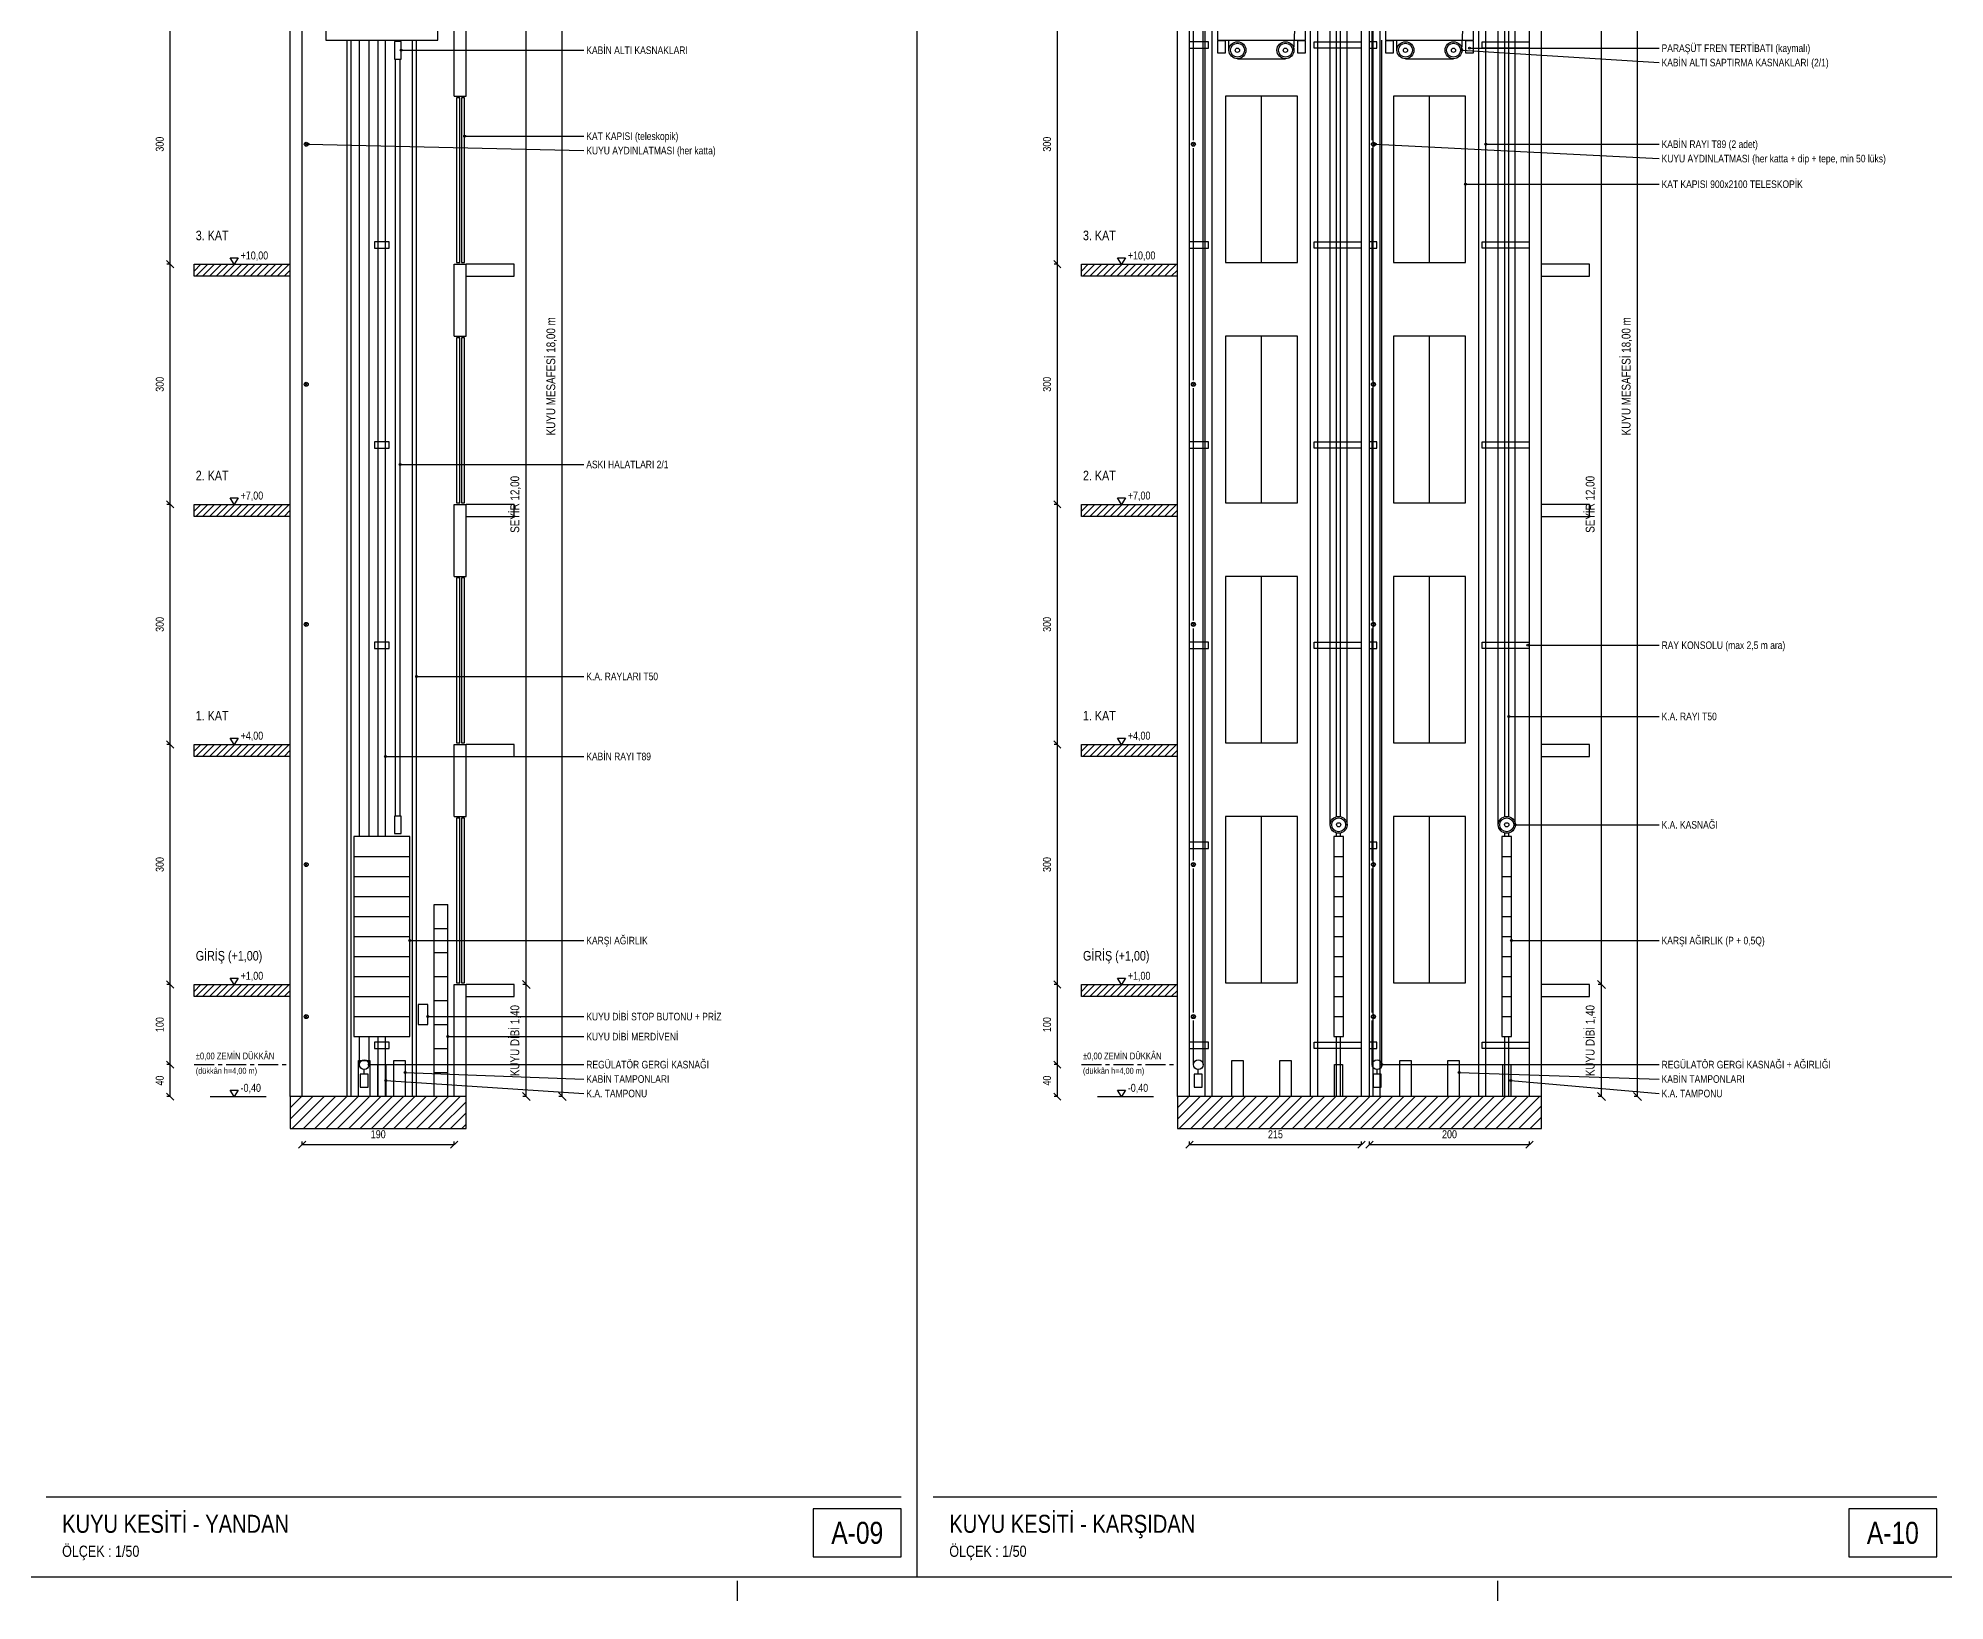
# Model space of a CAD drawing. Header units: centimetres. Extents: x 0 to 13234, y -30 to 2970.
# Drawn here: x 8726 to 11109, y -30 to 1922 of the extents above; entities that cross this region are included whole.
import ezdxf
from ezdxf.enums import TextEntityAlignment as Align

# ---------------------------------------------------------------- set-up
doc = ezdxf.new("R2010")
doc.units = ezdxf.units.CM
doc.linetypes.add('CENTER', pattern=[40, 25, -5, 5, -5])
for name, color, linetype in [('SCOTT-ANTET', 4, 'CONTINUOUS'), ('SCOTT-BASLIK', 5, 'CONTINUOUS'), ('SCOTT-CERCEVE', 7, 'CONTINUOUS'), ('SCOTT-DUVAR', 7, 'CONTINUOUS'), ('SCOTT-EKSEN', 8, 'CENTER'), ('SCOTT-ELEKTRIK', 3, 'CONTINUOUS'), ('SCOTT-HALAT', 6, 'CONTINUOUS'), ('SCOTT-KA', 30, 'CONTINUOUS'), ('SCOTT-KABIN', 5, 'CONTINUOUS'), ('SCOTT-KAPI', 3, 'CONTINUOUS'), ('SCOTT-KOT', 2, 'CONTINUOUS'), ('SCOTT-MOTOR', 6, 'CONTINUOUS'), ('SCOTT-OLCU', 3, 'CONTINUOUS'), ('SCOTT-RAY', 1, 'CONTINUOUS'), ('SCOTT-TARAMA', 8, 'CONTINUOUS'), ('SCOTT-YAZI', 4, 'CONTINUOUS'), ('SCOTT-YUK', 1, 'CONTINUOUS')]:
    doc.layers.add(name, color=color, linetype=linetype)
doc.styles.get("Standard").update_dxf_attribs({"font": 'arial.ttf', "width": 0.8})

msp = doc.modelspace()

# ---------------------------------------------------------------- linework, layer by layer
at = {"layer": 'SCOTT-ANTET'}
for p, q in [((8736.1, 100), (9804.7, 100)), ((9844.7, 100), (11098.7, 100))]:
    msp.add_line(p, q, dxfattribs=at)
for points in [[(9694.7, 25), (9804.7, 25), (9804.7, 85), (9694.7, 85)], [(10988.7, 25), (11098.7, 25), (11098.7, 85), (10988.7, 85)]]:
    msp.add_lwpolyline(points, close=True, dxfattribs=at)
at = {"layer": 'SCOTT-CERCEVE'}
msp.add_line((9824.7, 0), (9824.7, 2970), dxfattribs=at)
for points in [[(0, 0), (13233.7, 0), (13233.7, 2970), (0, 2970)], [(100, 0), (13208.7, 0), (13208.7, 2970), (100, 2970)]]:
    msp.add_lwpolyline(points, close=True, dxfattribs=at)
at = {"layer": 'SCOTT-DUVAR'}
for p, q in [((9041.1, 600), (9041.1, 2400)), ((9056.1, 600), (9056.1, 2400)), ((10149.7, 600), (10149.7, 2400)), ((10164.7, 600), (10164.7, 2400)), ((10379.7, 600), (10379.7, 2400)), ((10389.7, 600), (10389.7, 2400)), ((10589.7, 600), (10589.7, 2400)), ((10604.7, 600), (10604.7, 2400)), ((9246.1, 1850), (9246.1, 1940)), ((9261.1, 1850), (9261.1, 1940)), ((9246.1, 1850), (9261.1, 1850)), ((9246.1, 1550), (9246.1, 1640)), ((9246.1, 1640), (9261.1, 1640)), ((9261.1, 1550), (9261.1, 1640)), ((9246.1, 1550), (9261.1, 1550)), ((9246.1, 1250), (9246.1, 1340)), ((9246.1, 1340), (9261.1, 1340)), ((9261.1, 1250), (9261.1, 1340)), ((9246.1, 1250), (9261.1, 1250)), ((9246.1, 950), (9246.1, 1040)), ((9246.1, 1040), (9261.1, 1040)), ((9261.1, 950), (9261.1, 1040)), ((9246.1, 950), (9261.1, 950)), ((9246.1, 600), (9246.1, 740)), ((9246.1, 740), (9261.1, 740)), ((9261.1, 600), (9261.1, 740))]:
    msp.add_line(p, q, dxfattribs=at)
for points in [[(9041.1, 1625), (8921.1, 1625), (8921.1, 1640), (9041.1, 1640)], [(9261.1, 1625), (9321.1, 1625), (9321.1, 1640), (9261.1, 1640)], [(10149.7, 1625), (10029.7, 1625), (10029.7, 1640), (10149.7, 1640)], [(10604.7, 1625), (10664.7, 1625), (10664.7, 1640), (10604.7, 1640)], [(9041.1, 1325), (8921.1, 1325), (8921.1, 1340), (9041.1, 1340)], [(9261.1, 1325), (9321.1, 1325), (9321.1, 1340), (9261.1, 1340)], [(10149.7, 1325), (10029.7, 1325), (10029.7, 1340), (10149.7, 1340)], [(10604.7, 1325), (10664.7, 1325), (10664.7, 1340), (10604.7, 1340)], [(9041.1, 1025), (8921.1, 1025), (8921.1, 1040), (9041.1, 1040)], [(9261.1, 1025), (9321.1, 1025), (9321.1, 1040), (9261.1, 1040)], [(10149.7, 1025), (10029.7, 1025), (10029.7, 1040), (10149.7, 1040)], [(10604.7, 1025), (10664.7, 1025), (10664.7, 1040), (10604.7, 1040)], [(9041.1, 725), (8921.1, 725), (8921.1, 740), (9041.1, 740)], [(9261.1, 725), (9321.1, 725), (9321.1, 740), (9261.1, 740)], [(10149.7, 725), (10029.7, 725), (10029.7, 740), (10149.7, 740)], [(10604.7, 725), (10664.7, 725), (10664.7, 740), (10604.7, 740)]]:
    msp.add_lwpolyline(points, dxfattribs=at)
for points in [[(9041.1, 560), (9261.1, 560), (9261.1, 600), (9041.1, 600)], [(10149.7, 560), (10604.7, 560), (10604.7, 600), (10149.7, 600)]]:
    msp.add_lwpolyline(points, close=True, dxfattribs=at)
at = {"layer": 'SCOTT-EKSEN'}
for p, q in [((8921.1, 640), (9036.1, 640)), ((10029.7, 640), (10144.7, 640)), ((9600, -30), (9600, -5)), ((10550, -30), (10550, -5))]:
    msp.add_line(p, q, dxfattribs=at)
at = {"layer": 'SCOTT-ELEKTRIK'}
for p, q in [((9059.4, 1788.3), (9062.8, 1791.7)), ((9059.4, 1791.7), (9062.8, 1788.3)), ((10168, 1788.3), (10171.4, 1791.7)), ((10168, 1791.7), (10171.4, 1788.3)), ((10393, 1788.3), (10396.4, 1791.7)), ((10393, 1791.7), (10396.4, 1788.3)), ((9059.4, 1488.3), (9062.8, 1491.7)), ((9059.4, 1491.7), (9062.8, 1488.3)), ((10168, 1488.3), (10171.4, 1491.7)), ((10168, 1491.7), (10171.4, 1488.3)), ((10393, 1488.3), (10396.4, 1491.7)), ((10393, 1491.7), (10396.4, 1488.3)), ((9059.4, 1188.3), (9062.8, 1191.7)), ((9059.4, 1191.7), (9062.8, 1188.3)), ((10168, 1188.3), (10171.4, 1191.7)), ((10168, 1191.7), (10171.4, 1188.3)), ((10393, 1188.3), (10396.4, 1191.7)), ((10393, 1191.7), (10396.4, 1188.3)), ((9059.4, 888.3), (9062.8, 891.7)), ((9059.4, 891.7), (9062.8, 888.3)), ((10168, 888.3), (10171.4, 891.7)), ((10168, 891.7), (10171.4, 888.3)), ((10393, 888.3), (10396.4, 891.7)), ((10393, 891.7), (10396.4, 888.3)), ((9059.4, 698.3), (9062.8, 701.7)), ((9059.4, 701.7), (9062.8, 698.3)), ((10168, 698.3), (10171.4, 701.7)), ((10168, 701.7), (10171.4, 698.3)), ((10393, 698.3), (10396.4, 701.7)), ((10393, 701.7), (10396.4, 698.3))]:
    msp.add_line(p, q, dxfattribs=at)
msp.add_lwpolyline([(9201.1, 690), (9213.1, 690), (9213.1, 715), (9201.1, 715)], close=True, dxfattribs=at)
for centre in [(9061.1, 1790), (10169.7, 1790), (10394.7, 1790), (9061.1, 1490), (10169.7, 1490), (10394.7, 1490), (9061.1, 1190), (10169.7, 1190), (10394.7, 1190), (9061.1, 890), (10169.7, 890), (10394.7, 890), (9061.1, 700), (10169.7, 700), (10394.7, 700)]:
    msp.add_circle(centre, 2.5, dxfattribs=at)
at = {"layer": 'SCOTT-HALAT'}
for p, q in [((10181.8, 640), (10181.8, 2355)), ((10295.3, 1907.4), (10316.6, 2349)), ((10340.6, 939.6), (10340.6, 2349)), ((10505.3, 1907.4), (10526.6, 2349)), ((10550.6, 939.6), (10550.6, 2349)), ((10361.8, 939.6), (10361.8, 2310)), ((10571.8, 939.6), (10571.8, 2310)), ((10169.8, 1795), (10169.8, 2085)), ((10393.2, 1795), (10393.2, 2085)), ((9127.6, 925), (9127.6, 1920)), ((9139.6, 925), (9139.6, 1920)), ((10214.1, 1907.4), (10214.1, 1920)), ((10405.2, 640), (10405.2, 1920)), ((10424.1, 1907.4), (10424.1, 1920)), ((9172.6, 950.6), (9172.6, 1896.4)), ((9178.6, 950.6), (9178.6, 1896.4)), ((10224.7, 1896.8), (10284.7, 1896.8)), ((10434.7, 1896.8), (10494.7, 1896.8)), ((10169.8, 1495), (10169.8, 1785)), ((10393.2, 1495), (10393.2, 1785)), ((10169.8, 1195), (10169.8, 1485)), ((10393.2, 1195), (10393.2, 1485)), ((10169.8, 895), (10169.8, 1185)), ((10393.2, 895), (10393.2, 1185)), ((10169.8, 705), (10169.8, 885)), ((10393.2, 705), (10393.2, 885)), ((10169.8, 640), (10169.8, 695)), ((10393.2, 640), (10393.2, 695)), ((9127.6, 640), (9127.6, 675)), ((9139.6, 640), (9139.6, 675))]:
    msp.add_line(p, q, dxfattribs=at)
at = {"layer": 'SCOTT-KA'}
for p, q in [((9120.6, 900), (9190.6, 900)), ((10345.2, 900), (10357.2, 900)), ((10555.2, 900), (10567.2, 900)), ((9120.6, 875), (9190.6, 875)), ((10345.2, 875), (10357.2, 875)), ((10555.2, 875), (10567.2, 875)), ((9120.6, 850), (9190.6, 850)), ((10345.2, 850), (10357.2, 850)), ((10555.2, 850), (10567.2, 850)), ((9120.6, 825), (9190.6, 825)), ((10345.2, 825), (10357.2, 825)), ((10555.2, 825), (10567.2, 825)), ((9120.6, 800), (9190.6, 800)), ((10345.2, 800), (10357.2, 800)), ((10555.2, 800), (10567.2, 800)), ((9120.6, 775), (9190.6, 775)), ((10345.2, 775), (10357.2, 775)), ((10555.2, 775), (10567.2, 775)), ((9120.6, 750), (9190.6, 750)), ((10345.2, 750), (10357.2, 750)), ((10555.2, 750), (10567.2, 750)), ((9120.6, 725), (9190.6, 725)), ((10345.2, 725), (10357.2, 725)), ((10555.2, 725), (10567.2, 725)), ((9120.6, 700), (9190.6, 700)), ((10345.2, 700), (10357.2, 700)), ((10555.2, 700), (10567.2, 700))]:
    msp.add_line(p, q, dxfattribs=at)
for points in [[(9120.6, 675), (9190.6, 675), (9190.6, 925), (9120.6, 925)], [(10345.2, 675), (10357.2, 675), (10357.2, 925), (10345.2, 925)], [(10555.2, 675), (10567.2, 675), (10567.2, 925), (10555.2, 925)]]:
    msp.add_lwpolyline(points, close=True, dxfattribs=at)
at = {"layer": 'SCOTT-KABIN'}
for points in [[(9085.6, 1920), (9225.6, 1920), (9225.6, 1935), (9085.6, 1935)], [(10199.7, 1920), (10309.7, 1920), (10309.7, 1935), (10199.7, 1935)], [(10409.7, 1920), (10519.7, 1920), (10519.7, 1935), (10409.7, 1935)]]:
    msp.add_lwpolyline(points, close=True, dxfattribs=at)
at = {"layer": 'SCOTT-KAPI'}
for p, q in [((10254.7, 1642), (10254.7, 1850)), ((10464.7, 1642), (10464.7, 1850)), ((10254.7, 1342), (10254.7, 1550)), ((10464.7, 1342), (10464.7, 1550)), ((10254.7, 1042), (10254.7, 1250)), ((10464.7, 1042), (10464.7, 1250)), ((10254.7, 742), (10254.7, 950)), ((10464.7, 742), (10464.7, 950)), ((9221.1, 840), (9238.1, 840)), ((9221.1, 600), (9221.1, 840)), ((9238.1, 600), (9238.1, 840)), ((9221.1, 810), (9238.1, 810)), ((9221.1, 780), (9238.1, 780)), ((9221.1, 750), (9238.1, 750)), ((9221.1, 720), (9238.1, 720)), ((9221.1, 690), (9238.1, 690)), ((9221.1, 660), (9238.1, 660)), ((9221.1, 630), (9238.1, 630))]:
    msp.add_line(p, q, dxfattribs=at)
for points in [[(9249.1, 1642), (9253.1, 1642), (9253.1, 1848), (9249.1, 1848)], [(9255.1, 1642), (9259.1, 1642), (9259.1, 1848), (9255.1, 1848)], [(10209.7, 1642), (10299.7, 1642), (10299.7, 1850), (10209.7, 1850)], [(10419.7, 1642), (10509.7, 1642), (10509.7, 1850), (10419.7, 1850)], [(10209.7, 1342), (10299.7, 1342), (10299.7, 1550), (10209.7, 1550)], [(10419.7, 1342), (10509.7, 1342), (10509.7, 1550), (10419.7, 1550)], [(9249.1, 1342), (9253.1, 1342), (9253.1, 1548), (9249.1, 1548)], [(9255.1, 1342), (9259.1, 1342), (9259.1, 1548), (9255.1, 1548)], [(9249.1, 1042), (9253.1, 1042), (9253.1, 1248), (9249.1, 1248)], [(9255.1, 1042), (9259.1, 1042), (9259.1, 1248), (9255.1, 1248)], [(10209.7, 1042), (10299.7, 1042), (10299.7, 1250), (10209.7, 1250)], [(10419.7, 1042), (10509.7, 1042), (10509.7, 1250), (10419.7, 1250)], [(9249.1, 742), (9253.1, 742), (9253.1, 948), (9249.1, 948)], [(9255.1, 742), (9259.1, 742), (9259.1, 948), (9255.1, 948)], [(10209.7, 742), (10299.7, 742), (10299.7, 950), (10209.7, 950)], [(10419.7, 742), (10509.7, 742), (10509.7, 950), (10419.7, 950)]]:
    msp.add_lwpolyline(points, close=True, dxfattribs=at)
at = {"layer": 'SCOTT-KOT'}
for p, q in [((8941.1, 1640), (9011.1, 1640)), ((10049.7, 1640), (10119.7, 1640)), ((8941.1, 1340), (9011.1, 1340)), ((10049.7, 1340), (10119.7, 1340)), ((8941.1, 1040), (9011.1, 1040)), ((10049.7, 1040), (10119.7, 1040)), ((8941.1, 740), (9011.1, 740)), ((10049.7, 740), (10119.7, 740)), ((8941.1, 600), (9011.1, 600)), ((10049.7, 600), (10119.7, 600))]:
    msp.add_line(p, q, dxfattribs=at)
for points in [[(8971.1, 1640), (8966.1, 1648), (8976.1, 1648)], [(10079.7, 1640), (10074.7, 1648), (10084.7, 1648)], [(8971.1, 1340), (8966.1, 1348), (8976.1, 1348)], [(10079.7, 1340), (10074.7, 1348), (10084.7, 1348)], [(8971.1, 1040), (8966.1, 1048), (8976.1, 1048)], [(10079.7, 1040), (10074.7, 1048), (10084.7, 1048)], [(8971.1, 740), (8966.1, 748), (8976.1, 748)], [(10079.7, 740), (10074.7, 748), (10084.7, 748)], [(8971.1, 600), (8966.1, 608), (8976.1, 608)], [(10079.7, 600), (10074.7, 608), (10084.7, 608)]]:
    msp.add_lwpolyline(points, close=True, dxfattribs=at)
at = {"layer": 'SCOTT-MOTOR'}
for p, q in [((9133.6, 628), (9133.6, 634)), ((10175.8, 628), (10175.8, 634)), ((10399.2, 628), (10399.2, 634))]:
    msp.add_line(p, q, dxfattribs=at)
for points in [[(9171.6, 1896.4), (9179.6, 1896.4), (9179.6, 1918.4), (9171.6, 1918.4)], [(9171.6, 928.6), (9179.6, 928.6), (9179.6, 950.6), (9171.6, 950.6)], [(9128.6, 612), (9138.6, 612), (9138.6, 628), (9128.6, 628)], [(10170.8, 612), (10180.8, 612), (10180.8, 628), (10170.8, 628)], [(10394.2, 612), (10404.2, 612), (10404.2, 628), (10394.2, 628)]]:
    msp.add_lwpolyline(points, close=True, dxfattribs=at)
for centre, radius in [((10224.7, 1907.4), 10.6), ((10224.7, 1907.4), 8.69), ((10224.7, 1907.4), 2.65), ((10284.7, 1907.4), 10.6), ((10284.7, 1907.4), 8.69), ((10284.7, 1907.4), 2.65), ((10434.7, 1907.4), 10.6), ((10434.7, 1907.4), 8.69), ((10434.7, 1907.4), 2.65), ((10494.7, 1907.4), 10.6), ((10494.7, 1907.4), 8.69), ((10494.7, 1907.4), 2.65), ((10351.2, 939.6), 10.6), ((10351.2, 939.6), 8.69), ((10351.2, 939.6), 2.65), ((10561.2, 939.6), 10.6), ((10561.2, 939.6), 8.69), ((10561.2, 939.6), 2.65), ((9133.6, 640), 6), ((10175.8, 640), 6), ((10399.2, 640), 6)]:
    msp.add_circle(centre, radius, dxfattribs=at)
at = {"layer": 'SCOTT-OLCU'}
for p, q in [((9381.1, 600), (9381.1, 2400)), ((10724.7, 600), (10724.7, 2400)), ((8891.1, 1640), (8891.1, 1940)), ((9336.1, 740), (9336.1, 1940)), ((9999.7, 1640), (9999.7, 1940)), ((10679.7, 740), (10679.7, 1940)), ((8895.6, 1635.5), (8886.6, 1644.5)), ((8895.6, 1635.5), (8886.6, 1644.5)), ((10004.2, 1635.5), (9995.2, 1644.5)), ((10004.2, 1635.5), (9995.2, 1644.5)), ((8891.1, 1640), (8887.1, 1640)), ((8891.1, 1640), (8887.1, 1640)), ((8891.1, 1340), (8891.1, 1640)), ((9999.7, 1640), (9995.7, 1640)), ((9999.7, 1640), (9995.7, 1640)), ((9999.7, 1340), (9999.7, 1640)), ((8895.6, 1335.5), (8886.6, 1344.5)), ((8895.6, 1335.5), (8886.6, 1344.5)), ((8891.1, 1340), (8887.1, 1340)), ((8891.1, 1340), (8887.1, 1340)), ((8891.1, 1040), (8891.1, 1340)), ((10004.2, 1335.5), (9995.2, 1344.5)), ((10004.2, 1335.5), (9995.2, 1344.5)), ((9999.7, 1340), (9995.7, 1340)), ((9999.7, 1340), (9995.7, 1340)), ((9999.7, 1040), (9999.7, 1340)), ((8895.6, 1035.5), (8886.6, 1044.5)), ((8895.6, 1035.5), (8886.6, 1044.5)), ((8891.1, 1040), (8887.1, 1040)), ((8891.1, 1040), (8887.1, 1040)), ((8891.1, 740), (8891.1, 1040)), ((10004.2, 1035.5), (9995.2, 1044.5)), ((10004.2, 1035.5), (9995.2, 1044.5)), ((9999.7, 1040), (9995.7, 1040)), ((9999.7, 1040), (9995.7, 1040)), ((9999.7, 740), (9999.7, 1040)), ((8895.6, 735.5), (8886.6, 744.5)), ((8895.6, 735.5), (8886.6, 744.5)), ((8891.1, 740), (8887.1, 740)), ((8891.1, 740), (8887.1, 740)), ((8891.1, 640), (8891.1, 740)), ((9341.1, 735), (9331.2, 745)), ((9341.1, 735), (9331.2, 745)), ((9336.1, 740), (9331.7, 740)), ((9336.1, 740), (9331.7, 740)), ((9336.1, 600), (9336.1, 740)), ((10004.2, 735.5), (9995.2, 744.5)), ((10004.2, 735.5), (9995.2, 744.5)), ((9999.7, 740), (9995.7, 740)), ((9999.7, 740), (9995.7, 740)), ((9999.7, 640), (9999.7, 740)), ((10684.7, 735), (10674.8, 745)), ((10684.7, 735), (10674.8, 745)), ((10679.7, 740), (10675.3, 740)), ((10679.7, 740), (10675.3, 740)), ((10679.7, 600), (10679.7, 740)), ((8895.6, 635.5), (8886.6, 644.5)), ((8895.6, 635.5), (8886.6, 644.5)), ((10004.2, 635.5), (9995.2, 644.5)), ((10004.2, 635.5), (9995.2, 644.5)), ((8891.1, 640), (8887.1, 640)), ((8891.1, 640), (8887.1, 640)), ((8891.1, 600), (8891.1, 640)), ((9999.7, 640), (9995.7, 640)), ((9999.7, 640), (9995.7, 640)), ((9999.7, 600), (9999.7, 640)), ((8895.6, 595.5), (8886.6, 604.5)), ((8891.1, 600), (8887.1, 600)), ((9341.1, 595), (9331.2, 605)), ((9336.1, 600), (9331.7, 600)), ((9386.1, 595), (9376.2, 605)), ((9381.1, 600), (9376.7, 600)), ((10004.2, 595.5), (9995.2, 604.5)), ((9999.7, 600), (9995.7, 600)), ((10684.7, 595), (10674.8, 605)), ((10679.7, 600), (10675.3, 600)), ((10729.7, 595), (10719.8, 605)), ((10724.7, 600), (10720.3, 600)), ((9051.6, 535.5), (9060.6, 544.5)), ((9056.1, 540), (9056.1, 544)), ((9056.1, 540), (9246.1, 540)), ((9241.6, 535.5), (9250.6, 544.5)), ((9246.1, 540), (9246.1, 544)), ((10160.2, 535.5), (10169.2, 544.5)), ((10164.7, 540), (10164.7, 544)), ((10164.7, 540), (10379.7, 540)), ((10375.2, 535.5), (10384.2, 544.5)), ((10379.7, 540), (10379.7, 544)), ((10385.2, 535.5), (10394.2, 544.5)), ((10389.7, 540), (10389.7, 544)), ((10389.7, 540), (10589.7, 540)), ((10585.2, 535.5), (10594.2, 544.5)), ((10589.7, 540), (10589.7, 544))]:
    msp.add_line(p, q, dxfattribs=at)
at = {"layer": 'SCOTT-RAY'}
for p, q in [((10184.3, 600), (10184.3, 2398)), ((10193.2, 600), (10193.2, 2398)), ((10394.3, 600), (10394.3, 2345)), ((10403.2, 600), (10403.2, 2345)), ((10316.2, 600), (10316.2, 2299.3)), ((10526.2, 600), (10526.2, 2299.3)), ((10325.1, 600), (10325.1, 2286.9)), ((10535.1, 600), (10535.1, 2286.9)), ((10348.7, 950.6), (10348.7, 2254)), ((10353.7, 950.6), (10353.7, 2247)), ((10558.7, 950.6), (10558.7, 2254)), ((10563.7, 950.6), (10563.7, 2247)), ((9112.1, 600), (9112.1, 1920)), ((9117.1, 600), (9117.1, 1920)), ((9151.2, 925), (9151.2, 1920)), ((9160.1, 925), (9160.1, 1920)), ((9194.1, 600), (9194.1, 1920)), ((9199.1, 600), (9199.1, 1920)), ((10348.7, 925), (10348.7, 928.6)), ((10353.7, 925), (10353.7, 928.6)), ((10558.7, 925), (10558.7, 928.6)), ((10563.7, 925), (10563.7, 928.6)), ((9151.2, 600), (9151.2, 675)), ((9160.1, 600), (9160.1, 675)), ((10348.7, 600), (10348.7, 675)), ((10353.7, 600), (10353.7, 675)), ((10558.7, 600), (10558.7, 675)), ((10563.7, 600), (10563.7, 675))]:
    msp.add_line(p, q, dxfattribs=at)
for points in [[(10164.7, 1910), (10188.7, 1910), (10188.7, 1918), (10164.7, 1918)], [(10379.7, 1910), (10320.7, 1910), (10320.7, 1918), (10379.7, 1918)], [(10389.7, 1910), (10398.7, 1910), (10398.7, 1918), (10389.7, 1918)], [(10589.7, 1910), (10530.7, 1910), (10530.7, 1918), (10589.7, 1918)], [(10164.7, 1660), (10188.7, 1660), (10188.7, 1668), (10164.7, 1668)], [(10379.7, 1660), (10320.7, 1660), (10320.7, 1668), (10379.7, 1668)], [(10389.7, 1660), (10398.7, 1660), (10398.7, 1668), (10389.7, 1668)], [(10589.7, 1660), (10530.7, 1660), (10530.7, 1668), (10589.7, 1668)], [(10164.7, 1410), (10188.7, 1410), (10188.7, 1418), (10164.7, 1418)], [(10379.7, 1410), (10320.7, 1410), (10320.7, 1418), (10379.7, 1418)], [(10389.7, 1410), (10398.7, 1410), (10398.7, 1418), (10389.7, 1418)], [(10589.7, 1410), (10530.7, 1410), (10530.7, 1418), (10589.7, 1418)], [(10164.7, 1160), (10188.7, 1160), (10188.7, 1168), (10164.7, 1168)], [(10379.7, 1160), (10320.7, 1160), (10320.7, 1168), (10379.7, 1168)], [(10389.7, 1160), (10398.7, 1160), (10398.7, 1168), (10389.7, 1168)], [(10589.7, 1160), (10530.7, 1160), (10530.7, 1168), (10589.7, 1168)], [(10164.7, 910), (10188.7, 910), (10188.7, 918), (10164.7, 918)], [(10389.7, 910), (10398.7, 910), (10398.7, 918), (10389.7, 918)], [(10164.7, 660), (10188.7, 660), (10188.7, 668), (10164.7, 668)], [(10379.7, 660), (10320.7, 660), (10320.7, 668), (10379.7, 668)], [(10389.7, 660), (10398.7, 660), (10398.7, 668), (10389.7, 668)], [(10589.7, 660), (10530.7, 660), (10530.7, 668), (10589.7, 668)]]:
    msp.add_lwpolyline(points, dxfattribs=at)
for points in [[(9146.6, 1660), (9164.6, 1660), (9164.6, 1668), (9146.6, 1668)], [(9146.6, 1410), (9164.6, 1410), (9164.6, 1418), (9146.6, 1418)], [(9146.6, 1160), (9164.6, 1160), (9164.6, 1168), (9146.6, 1168)], [(9146.6, 660), (9164.6, 660), (9164.6, 668), (9146.6, 668)]]:
    msp.add_lwpolyline(points, close=True, dxfattribs=at)
at = {"layer": 'SCOTT-TARAMA'}
for p, q in [((8921.1, 1631.5), (8929.6, 1640)), ((8923.1, 1625), (8938.1, 1640)), ((8931.6, 1625), (8946.6, 1640)), ((8940.1, 1625), (8955.1, 1640)), ((8948.6, 1625), (8963.6, 1640)), ((8957, 1625), (8972, 1640)), ((8965.5, 1625), (8980.5, 1640)), ((8974, 1625), (8989, 1640)), ((8982.5, 1625), (8997.5, 1640)), ((8991, 1625), (9006, 1640)), ((8999.5, 1625), (9014.5, 1640)), ((9008, 1625), (9023, 1640)), ((9016.4, 1625), (9031.4, 1640)), ((9024.9, 1625), (9039.9, 1640)), ((9033.4, 1625), (9041.1, 1632.7)), ((10029.7, 1631.5), (10038.2, 1640)), ((10031.7, 1625), (10046.7, 1640)), ((10040.2, 1625), (10055.2, 1640)), ((10048.7, 1625), (10063.7, 1640)), ((10057.1, 1625), (10072.1, 1640)), ((10065.6, 1625), (10080.6, 1640)), ((10074.1, 1625), (10089.1, 1640)), ((10082.6, 1625), (10097.6, 1640)), ((10091.1, 1625), (10106.1, 1640)), ((10099.6, 1625), (10114.6, 1640)), ((10108.1, 1625), (10123.1, 1640)), ((10116.5, 1625), (10131.5, 1640)), ((10125, 1625), (10140, 1640)), ((10133.5, 1625), (10148.5, 1640)), ((10142, 1625), (10149.7, 1632.7)), ((8921.1, 1331.5), (8929.6, 1340)), ((8923.1, 1325), (8938.1, 1340)), ((8931.6, 1325), (8946.6, 1340)), ((8940.1, 1325), (8955.1, 1340)), ((8948.6, 1325), (8963.6, 1340)), ((8957, 1325), (8972, 1340)), ((8965.5, 1325), (8980.5, 1340)), ((8974, 1325), (8989, 1340)), ((8982.5, 1325), (8997.5, 1340)), ((8991, 1325), (9006, 1340)), ((8999.5, 1325), (9014.5, 1340)), ((9008, 1325), (9023, 1340)), ((9016.4, 1325), (9031.4, 1340)), ((9024.9, 1325), (9039.9, 1340)), ((10029.7, 1331.5), (10038.2, 1340)), ((10031.7, 1325), (10046.7, 1340)), ((10040.2, 1325), (10055.2, 1340)), ((10048.7, 1325), (10063.7, 1340)), ((10057.1, 1325), (10072.1, 1340)), ((10065.6, 1325), (10080.6, 1340)), ((10074.1, 1325), (10089.1, 1340)), ((10082.6, 1325), (10097.6, 1340)), ((10091.1, 1325), (10106.1, 1340)), ((10099.6, 1325), (10114.6, 1340)), ((10108.1, 1325), (10123.1, 1340)), ((10116.5, 1325), (10131.5, 1340)), ((10125, 1325), (10140, 1340)), ((10133.5, 1325), (10148.5, 1340)), ((9033.4, 1325), (9041.1, 1332.7)), ((10142, 1325), (10149.7, 1332.7)), ((8921.1, 1031.5), (8929.6, 1040)), ((8923.1, 1025), (8938.1, 1040)), ((8931.6, 1025), (8946.6, 1040)), ((8940.1, 1025), (8955.1, 1040)), ((8948.6, 1025), (8963.6, 1040)), ((8957, 1025), (8972, 1040)), ((8965.5, 1025), (8980.5, 1040)), ((8974, 1025), (8989, 1040)), ((8982.5, 1025), (8997.5, 1040)), ((8991, 1025), (9006, 1040)), ((8999.5, 1025), (9014.5, 1040)), ((9008, 1025), (9023, 1040)), ((9016.4, 1025), (9031.4, 1040)), ((9024.9, 1025), (9039.9, 1040)), ((9033.4, 1025), (9041.1, 1032.7)), ((10029.7, 1031.5), (10038.2, 1040)), ((10031.7, 1025), (10046.7, 1040)), ((10040.2, 1025), (10055.2, 1040)), ((10048.7, 1025), (10063.7, 1040)), ((10057.1, 1025), (10072.1, 1040)), ((10065.6, 1025), (10080.6, 1040)), ((10074.1, 1025), (10089.1, 1040)), ((10082.6, 1025), (10097.6, 1040)), ((10091.1, 1025), (10106.1, 1040)), ((10099.6, 1025), (10114.6, 1040)), ((10108.1, 1025), (10123.1, 1040)), ((10116.5, 1025), (10131.5, 1040)), ((10125, 1025), (10140, 1040)), ((10133.5, 1025), (10148.5, 1040)), ((10142, 1025), (10149.7, 1032.7)), ((8921.1, 731.5), (8929.6, 740)), ((8923.1, 725), (8938.1, 740)), ((8931.6, 725), (8946.6, 740)), ((8940.1, 725), (8955.1, 740)), ((8948.6, 725), (8963.6, 740)), ((8957, 725), (8972, 740)), ((8965.5, 725), (8980.5, 740)), ((8974, 725), (8989, 740)), ((8982.5, 725), (8997.5, 740)), ((8991, 725), (9006, 740)), ((8999.5, 725), (9014.5, 740)), ((9008, 725), (9023, 740)), ((9016.4, 725), (9031.4, 740)), ((9024.9, 725), (9039.9, 740)), ((10029.7, 731.5), (10038.2, 740)), ((10031.7, 725), (10046.7, 740)), ((10040.2, 725), (10055.2, 740)), ((10048.7, 725), (10063.7, 740)), ((10057.1, 725), (10072.1, 740)), ((10065.6, 725), (10080.6, 740)), ((10074.1, 725), (10089.1, 740)), ((10082.6, 725), (10097.6, 740)), ((10091.1, 725), (10106.1, 740)), ((10099.6, 725), (10114.6, 740)), ((10108.1, 725), (10123.1, 740)), ((10116.5, 725), (10131.5, 740)), ((10125, 725), (10140, 740)), ((10133.5, 725), (10148.5, 740)), ((9033.4, 725), (9041.1, 732.7)), ((10142, 725), (10149.7, 732.7)), ((9041.1, 585.9), (9055.3, 600)), ((9041.1, 571.7), (9069.4, 600)), ((9043.6, 560), (9083.6, 600)), ((9057.7, 560), (9097.7, 600)), ((9071.8, 560), (9111.8, 600)), ((9086, 560), (9126, 600)), ((9100.1, 560), (9140.1, 600)), ((9114.3, 560), (9154.3, 600)), ((9128.4, 560), (9168.4, 600)), ((9142.6, 560), (9182.6, 600)), ((9156.7, 560), (9196.7, 600)), ((9170.8, 560), (9210.8, 600)), ((9185, 560), (9225, 600)), ((9199.1, 560), (9239.1, 600)), ((9213.3, 560), (9253.3, 600)), ((10149.7, 585.9), (10163.9, 600)), ((10149.7, 571.7), (10178, 600)), ((10152.1, 560), (10192.1, 600)), ((10166.3, 560), (10206.3, 600)), ((10180.4, 560), (10220.4, 600)), ((10194.6, 560), (10234.6, 600)), ((10208.7, 560), (10248.7, 600)), ((10222.9, 560), (10262.9, 600)), ((10237, 560), (10277, 600)), ((10251.1, 560), (10291.1, 600)), ((10265.3, 560), (10305.3, 600)), ((10279.4, 560), (10319.4, 600)), ((10293.6, 560), (10333.6, 600)), ((10307.7, 560), (10347.7, 600)), ((10321.8, 560), (10361.8, 600)), ((10336, 560), (10376, 600)), ((10350.1, 560), (10390.1, 600)), ((10364.3, 560), (10404.3, 600)), ((10378.4, 560), (10418.4, 600)), ((10392.6, 560), (10432.6, 600)), ((10406.7, 560), (10446.7, 600)), ((10420.8, 560), (10460.8, 600)), ((10435, 560), (10475, 600)), ((10449.1, 560), (10489.1, 600)), ((10463.3, 560), (10503.3, 600)), ((10477.4, 560), (10517.4, 600)), ((10491.6, 560), (10531.6, 600)), ((10505.7, 560), (10545.7, 600)), ((10519.8, 560), (10559.8, 600)), ((10534, 560), (10574, 600)), ((10548.1, 560), (10588.1, 600)), ((10562.3, 560), (10602.3, 600)), ((9227.4, 560), (9261.1, 593.7)), ((9241.6, 560), (9261.1, 579.6)), ((10576.4, 560), (10604.7, 588.3)), ((10590.5, 560), (10604.7, 574.2)), ((9255.7, 560), (9261.1, 565.4)), ((10604.7, 560), (10604.7, 560))]:
    msp.add_line(p, q, dxfattribs=at)
at = {"layer": 'SCOTT-YAZI'}
for p, q in [((9179.6, 1907.4), (9408.1, 1907.4)), ((10505.3, 1907.4), (10751.7, 1892)), ((10514.7, 1910), (10751.7, 1910)), ((9063.6, 1790), (9408.1, 1782)), ((9259.1, 1800), (9408.1, 1800)), ((10397.2, 1790), (10751.7, 1772)), ((10535.1, 1790), (10751.7, 1790)), ((10509.7, 1740), (10751.7, 1740)), ((9178.6, 1389.8), (9408.1, 1389.8)), ((10587.7, 1164), (10751.7, 1164)), ((9199.1, 1125), (9408.1, 1125)), ((10563.7, 1075), (10751.7, 1075)), ((9160.1, 1025), (9408.1, 1025)), ((10571.8, 939.6), (10751.7, 939.6)), ((9190.6, 795), (9408.1, 795)), ((10567.2, 795), (10751.7, 795)), ((9213.1, 700), (9408.1, 700)), ((9238.1, 675), (9408.1, 675)), ((9139.6, 640), (9408.1, 640)), ((9160.6, 620), (9408.1, 603.9)), ((9184.6, 630), (9408.1, 622)), ((10405.2, 640), (10751.7, 640)), ((10501.7, 630), (10751.7, 622)), ((10566.2, 620), (10751.7, 603.9))]:
    msp.add_line(p, q, dxfattribs=at)
for centre in [(9179.6, 1907.4), (10505.3, 1907.4), (10514.7, 1910), (9063.6, 1790), (9259.1, 1800), (10397.2, 1790), (10535.1, 1790), (10509.7, 1740), (9178.6, 1389.8), (10587.7, 1164), (9199.1, 1125), (10563.7, 1075), (9160.1, 1025), (10571.8, 939.6), (9190.6, 795), (10567.2, 795), (9213.1, 700), (9238.1, 675), (9139.6, 640), (9160.6, 620), (9184.6, 630), (10405.2, 640), (10501.7, 630), (10566.2, 620)]:
    msp.add_circle(centre, 1.2, dxfattribs=at)
at = {"layer": 'SCOTT-YUK'}
for points in [[(10199.7, 1904), (10209.7, 1904), (10209.7, 1919), (10199.7, 1919)], [(10299.7, 1904), (10309.7, 1904), (10309.7, 1919), (10299.7, 1919)], [(10409.7, 1904), (10419.7, 1904), (10419.7, 1919), (10409.7, 1919)], [(10509.7, 1904), (10519.7, 1904), (10519.7, 1919), (10509.7, 1919)]]:
    msp.add_lwpolyline(points, close=True, dxfattribs=at)
for points in [[(9126.6, 600), (9126.6, 645), (9140.6, 645), (9140.6, 600)], [(9170.6, 600), (9170.6, 645), (9184.6, 645), (9184.6, 600)], [(10217.7, 600), (10217.7, 645), (10231.7, 645), (10231.7, 600)], [(10277.7, 600), (10277.7, 645), (10291.7, 645), (10291.7, 600)], [(10427.7, 600), (10427.7, 645), (10441.7, 645), (10441.7, 600)], [(10487.7, 600), (10487.7, 645), (10501.7, 645), (10501.7, 600)], [(9150.6, 600), (9150.6, 640), (9160.6, 640), (9160.6, 600)], [(10346.2, 600), (10346.2, 640), (10356.2, 640), (10356.2, 600)], [(10556.2, 600), (10556.2, 640), (10566.2, 640), (10566.2, 600)]]:
    msp.add_lwpolyline(points, dxfattribs=at)

# ---------------------------------------------------------------- texts
at = {"layer": 'SCOTT-ANTET', "width": 0.8}
for s, p in [('A-09', (9749.7, 55)), ('A-10', (11043.7, 55))]:
    msp.add_text(s, height=27.5, dxfattribs=at).set_placement(p, align=Align.MIDDLE_CENTER)
for p in [(8756.1, 25), (9864.7, 25)]:
    msp.add_text('ÖLÇEK : 1/50', height=14, dxfattribs=at).set_placement(p)
at = {"layer": 'SCOTT-BASLIK', "width": 0.8}
for s, height, p in [('3. KAT', 12, (8923.1, 1670)), ('3. KAT', 12, (10031.7, 1670)), ('2. KAT', 12, (8923.1, 1370)), ('2. KAT', 12, (10031.7, 1370)), ('1. KAT', 12, (8923.1, 1070)), ('1. KAT', 12, (10031.7, 1070)), ('GİRİŞ (+1,00)', 12, (8923.1, 770)), ('GİRİŞ (+1,00)', 12, (10031.7, 770)), ('KUYU KESİTİ - YANDAN', 22.5, (8756.1, 55)), ('KUYU KESİTİ - KARŞIDAN', 22.5, (9864.7, 55))]:
    msp.add_text(s, height=height, dxfattribs=at).set_placement(p)
at = {"layer": 'SCOTT-KOT', "width": 0.8}
for s, height, p in [('+10,00', 10, (8979.1, 1643)), ('+10,00', 10, (10087.7, 1643)), ('+7,00', 10, (8979.1, 1343)), ('+7,00', 10, (10087.7, 1343)), ('+4,00', 10, (8979.1, 1043)), ('+4,00', 10, (10087.7, 1043)), ('+1,00', 10, (8979.1, 743)), ('+1,00', 10, (10087.7, 743)), ('%%p0,00 ZEMİN DÜKKÂN', 8.5, (8923.1, 644)), ('%%p0,00 ZEMİN DÜKKÂN', 8.5, (10031.7, 644)), ('-0,40', 10, (8979.1, 603)), ('-0,40', 10, (10087.7, 603))]:
    msp.add_text(s, height=height, dxfattribs=at).set_placement(p, align=Align.BOTTOM_LEFT)
for p in [(8923.1, 636), (10031.7, 636)]:
    msp.add_text('(dükkân h=4,00 m)', height=7.5, dxfattribs=at).set_placement(p, align=Align.TOP_LEFT)
at = {"layer": 'SCOTT-OLCU', "width": 0.8}
for s, height, p in [('300', 10, (8886.1, 1790)), ('300', 10, (9994.7, 1790)), ('KUYU MESAFESİ 18,00 m', 11, (9375.6, 1500)), ('KUYU MESAFESİ 18,00 m', 11, (10719.2, 1500)), ('300', 10, (8886.1, 1490)), ('300', 10, (9994.7, 1490)), ('SEYİR 12,00', 11, (9330.6, 1340)), ('SEYİR 12,00', 11, (10674.2, 1340)), ('300', 10, (8886.1, 1190)), ('300', 10, (9994.7, 1190)), ('300', 10, (8886.1, 890)), ('300', 10, (9994.7, 890)), ('100', 10, (8886.1, 690)), ('KUYU DİBİ 1,40', 11, (9330.6, 670)), ('100', 10, (9994.7, 690)), ('KUYU DİBİ 1,40', 11, (10674.2, 670)), ('40', 10, (8886.1, 620)), ('40', 10, (9994.7, 620))]:
    msp.add_text(s, height=height, rotation=90, dxfattribs=at).set_placement(p, align=Align.BOTTOM_CENTER)
for s, p in [('190', (9151.1, 545)), ('215', (10272.2, 545)), ('200', (10489.7, 545))]:
    msp.add_text(s, height=10, dxfattribs=at).set_placement(p, align=Align.BOTTOM_CENTER)
at = {"layer": 'SCOTT-YAZI', "width": 0.8}
for s, p in [('KABİN ALTI KASNAKLARI', (9411.1, 1907.4)), ('PARAŞÜT FREN TERTİBATI (kaymalı)', (10754.7, 1910)), ('KABİN ALTI SAPTIRMA KASNAKLARI (2/1)', (10754.7, 1892)), ('KAT KAPISI (teleskopik)', (9411.1, 1800)), ('KUYU AYDINLATMASI (her katta)', (9411.1, 1782)), ('KABİN RAYI T89 (2 adet)', (10754.7, 1790)), ('KUYU AYDINLATMASI (her katta + dip + tepe, min 50 lüks)', (10754.7, 1772)), ('KAT KAPISI 900x2100 TELESKOPİK', (10754.7, 1740)), ('ASKI HALATLARI 2/1', (9411.1, 1389.8)), ('RAY KONSOLU (max 2,5 m ara)', (10754.7, 1164)), ('K.A. RAYLARI T50', (9411.1, 1125)), ('K.A. RAYI T50', (10754.7, 1075)), ('KABİN RAYI T89', (9411.1, 1025)), ('K.A. KASNAĞI', (10754.7, 939.6)), ('KARŞI AĞIRLIK', (9411.1, 795)), ('KARŞI AĞIRLIK (P + 0,5Q)', (10754.7, 795)), ('KUYU DİBİ STOP BUTONU + PRİZ', (9411.1, 700)), ('KUYU DİBİ MERDİVENİ', (9411.1, 675)), ('REGÜLATÖR GERGİ KASNAĞI', (9411.1, 640)), ('REGÜLATÖR GERGİ KASNAĞI + AĞIRLIĞI', (10754.7, 640)), ('KABİN TAMPONLARI', (9411.1, 622)), ('KABİN TAMPONLARI', (10754.7, 622)), ('K.A. TAMPONU', (9411.1, 603.9)), ('K.A. TAMPONU', (10754.7, 603.9))]:
    msp.add_text(s, height=9.5, dxfattribs=at).set_placement(p, align=Align.MIDDLE_LEFT)

doc.saveas('drawing.dxf')
